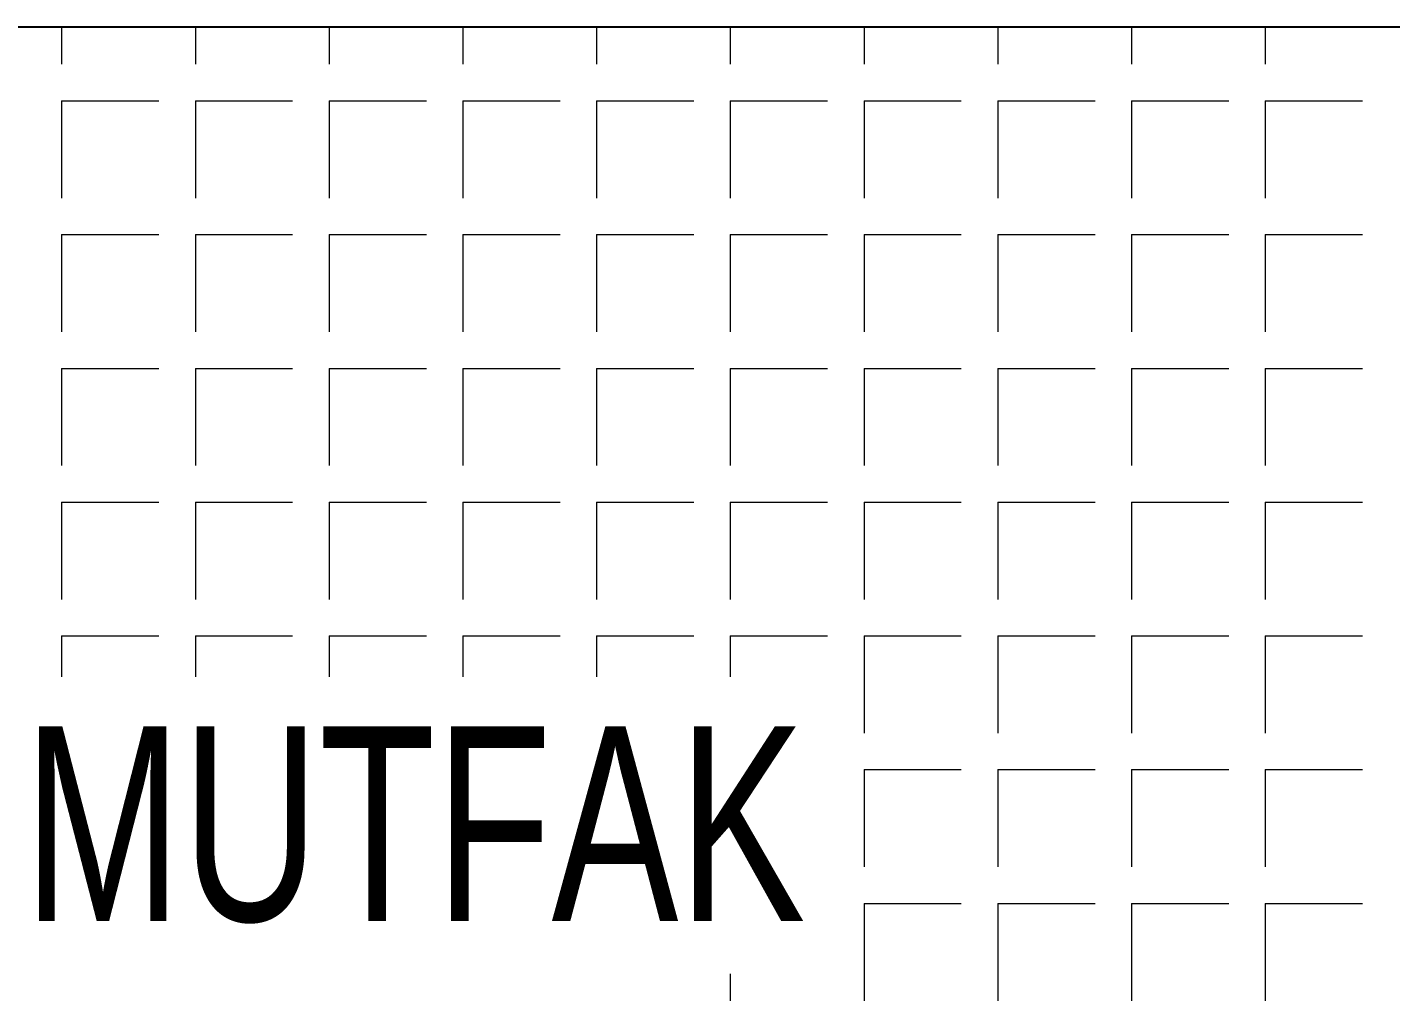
# Model space of a CAD drawing. Header units: inches. Extents: x -7543 to -822, y 102837 to 190349.
# Drawn here: x -831.61082 to -831.58278, y 102836.93042 to 102836.95043 of the extents above; entities that cross this region are included whole.
import ezdxf

# ---------------------------------------------------------------- set-up
doc = ezdxf.new("R2010")
doc.units = ezdxf.units.IN
doc.header["$MEASUREMENT"] = 0
doc.layers.add('İZ DÜŞÜM', color=253, linetype='Continuous', lineweight=20)
doc.layers.add('YAZI', color=7, linetype='Continuous', lineweight=25)
doc.layers.add('TEFRİŞ', color=7, linetype='Continuous', lineweight=25, true_color=0x78462c)
doc.styles.add('arıal', font='arial.ttf', dxfattribs={"width": 0.7})

msp = doc.modelspace()

# ---------------------------------------------------------------- linework, layer by layer
at = {"layer": 'İZ DÜŞÜM'}
for p, q in [((-831.610109, 102836.950431), (-831.610109, 102836.949669)), ((-831.607359, 102836.950431), (-831.607359, 102836.949669)), ((-831.604609, 102836.950431), (-831.604609, 102836.949669)), ((-831.601859, 102836.950431), (-831.601859, 102836.949669)), ((-831.599109, 102836.950431), (-831.599109, 102836.949669)), ((-831.596359, 102836.950431), (-831.596359, 102836.949669)), ((-831.593609, 102836.950431), (-831.593609, 102836.949669)), ((-831.590859, 102836.950431), (-831.590859, 102836.949669)), ((-831.588109, 102836.950431), (-831.588109, 102836.949669)), ((-831.585359, 102836.950431), (-831.585359, 102836.949669)), ((-831.610109, 102836.948919), (-831.610109, 102836.946919)), ((-831.610109, 102836.948919), (-831.608109, 102836.948919)), ((-831.607359, 102836.948919), (-831.607359, 102836.946919)), ((-831.607359, 102836.948919), (-831.605359, 102836.948919)), ((-831.604609, 102836.948919), (-831.604609, 102836.946919)), ((-831.604609, 102836.948919), (-831.602609, 102836.948919)), ((-831.601859, 102836.948919), (-831.601859, 102836.946919)), ((-831.601859, 102836.948919), (-831.599859, 102836.948919)), ((-831.599109, 102836.948919), (-831.599109, 102836.946919)), ((-831.599109, 102836.948919), (-831.597109, 102836.948919)), ((-831.596359, 102836.948919), (-831.596359, 102836.946919)), ((-831.596359, 102836.948919), (-831.594359, 102836.948919)), ((-831.593609, 102836.948919), (-831.593609, 102836.946919)), ((-831.593609, 102836.948919), (-831.591609, 102836.948919)), ((-831.590859, 102836.948919), (-831.590859, 102836.946919)), ((-831.590859, 102836.948919), (-831.588859, 102836.948919)), ((-831.588109, 102836.948919), (-831.588109, 102836.946919)), ((-831.588109, 102836.948919), (-831.586109, 102836.948919)), ((-831.585359, 102836.948919), (-831.585359, 102836.946919)), ((-831.585359, 102836.948919), (-831.583359, 102836.948919)), ((-831.610109, 102836.946169), (-831.610109, 102836.944169)), ((-831.610109, 102836.946169), (-831.608109, 102836.946169)), ((-831.607359, 102836.946169), (-831.607359, 102836.944169)), ((-831.607359, 102836.946169), (-831.605359, 102836.946169)), ((-831.604609, 102836.946169), (-831.604609, 102836.944169)), ((-831.604609, 102836.946169), (-831.602609, 102836.946169)), ((-831.601859, 102836.946169), (-831.601859, 102836.944169)), ((-831.601859, 102836.946169), (-831.599859, 102836.946169)), ((-831.599109, 102836.946169), (-831.599109, 102836.944169)), ((-831.599109, 102836.946169), (-831.597109, 102836.946169)), ((-831.596359, 102836.946169), (-831.596359, 102836.944169)), ((-831.596359, 102836.946169), (-831.594359, 102836.946169)), ((-831.593609, 102836.946169), (-831.593609, 102836.944169)), ((-831.593609, 102836.946169), (-831.591609, 102836.946169)), ((-831.590859, 102836.946169), (-831.590859, 102836.944169)), ((-831.590859, 102836.946169), (-831.588859, 102836.946169)), ((-831.588109, 102836.946169), (-831.588109, 102836.944169)), ((-831.588109, 102836.946169), (-831.586109, 102836.946169)), ((-831.585359, 102836.946169), (-831.585359, 102836.944169)), ((-831.585359, 102836.946169), (-831.583359, 102836.946169)), ((-831.610109, 102836.943419), (-831.610109, 102836.941419)), ((-831.610109, 102836.943419), (-831.608109, 102836.943419)), ((-831.607359, 102836.943419), (-831.607359, 102836.941419)), ((-831.607359, 102836.943419), (-831.605359, 102836.943419)), ((-831.604609, 102836.943419), (-831.604609, 102836.941419)), ((-831.604609, 102836.943419), (-831.602609, 102836.943419)), ((-831.601859, 102836.943419), (-831.601859, 102836.941419)), ((-831.601859, 102836.943419), (-831.599859, 102836.943419)), ((-831.599109, 102836.943419), (-831.599109, 102836.941419)), ((-831.599109, 102836.943419), (-831.597109, 102836.943419)), ((-831.596359, 102836.943419), (-831.596359, 102836.941419)), ((-831.596359, 102836.943419), (-831.594359, 102836.943419)), ((-831.593609, 102836.943419), (-831.593609, 102836.941419)), ((-831.593609, 102836.943419), (-831.591609, 102836.943419)), ((-831.590859, 102836.943419), (-831.590859, 102836.941419)), ((-831.590859, 102836.943419), (-831.588859, 102836.943419)), ((-831.588109, 102836.943419), (-831.588109, 102836.941419)), ((-831.588109, 102836.943419), (-831.586109, 102836.943419)), ((-831.585359, 102836.943419), (-831.585359, 102836.941419)), ((-831.585359, 102836.943419), (-831.583359, 102836.943419)), ((-831.610109, 102836.940669), (-831.610109, 102836.938669)), ((-831.610109, 102836.940669), (-831.608109, 102836.940669)), ((-831.607359, 102836.940669), (-831.607359, 102836.938669)), ((-831.607359, 102836.940669), (-831.605359, 102836.940669)), ((-831.604609, 102836.940669), (-831.604609, 102836.938669)), ((-831.604609, 102836.940669), (-831.602609, 102836.940669)), ((-831.601859, 102836.940669), (-831.601859, 102836.938669)), ((-831.601859, 102836.940669), (-831.599859, 102836.940669)), ((-831.599109, 102836.940669), (-831.599109, 102836.938669)), ((-831.599109, 102836.940669), (-831.597109, 102836.940669)), ((-831.596359, 102836.940669), (-831.596359, 102836.938669)), ((-831.596359, 102836.940669), (-831.594359, 102836.940669)), ((-831.593609, 102836.940669), (-831.593609, 102836.938669)), ((-831.593609, 102836.940669), (-831.591609, 102836.940669)), ((-831.590859, 102836.940669), (-831.590859, 102836.938669)), ((-831.590859, 102836.940669), (-831.588859, 102836.940669)), ((-831.588109, 102836.940669), (-831.588109, 102836.938669)), ((-831.588109, 102836.940669), (-831.586109, 102836.940669)), ((-831.585359, 102836.940669), (-831.585359, 102836.938669)), ((-831.585359, 102836.940669), (-831.583359, 102836.940669)), ((-831.610109, 102836.937919), (-831.610109, 102836.937075)), ((-831.610109, 102836.937919), (-831.608109, 102836.937919)), ((-831.607359, 102836.937919), (-831.607359, 102836.937075)), ((-831.607359, 102836.937919), (-831.605359, 102836.937919)), ((-831.604609, 102836.937919), (-831.604609, 102836.937075)), ((-831.604609, 102836.937919), (-831.602609, 102836.937919)), ((-831.601859, 102836.937919), (-831.601859, 102836.937075)), ((-831.601859, 102836.937919), (-831.599859, 102836.937919)), ((-831.599109, 102836.937919), (-831.599109, 102836.937075)), ((-831.599109, 102836.937919), (-831.597109, 102836.937919)), ((-831.596359, 102836.937919), (-831.596359, 102836.937075)), ((-831.596359, 102836.937919), (-831.594359, 102836.937919)), ((-831.593609, 102836.937919), (-831.593609, 102836.935919)), ((-831.593609, 102836.937919), (-831.591609, 102836.937919)), ((-831.590859, 102836.937919), (-831.590859, 102836.935919)), ((-831.590859, 102836.937919), (-831.588859, 102836.937919)), ((-831.588109, 102836.937919), (-831.588109, 102836.935919)), ((-831.588109, 102836.937919), (-831.586109, 102836.937919)), ((-831.585359, 102836.937919), (-831.585359, 102836.935919)), ((-831.585359, 102836.937919), (-831.583359, 102836.937919)), ((-831.593609, 102836.935169), (-831.593609, 102836.933169)), ((-831.593609, 102836.935169), (-831.591609, 102836.935169)), ((-831.590859, 102836.935169), (-831.590859, 102836.933169)), ((-831.590859, 102836.935169), (-831.588859, 102836.935169)), ((-831.588109, 102836.935169), (-831.588109, 102836.933169)), ((-831.588109, 102836.935169), (-831.586109, 102836.935169)), ((-831.585359, 102836.935169), (-831.585359, 102836.933169)), ((-831.585359, 102836.935169), (-831.583359, 102836.935169)), ((-831.593609, 102836.932419), (-831.593609, 102836.930419)), ((-831.593609, 102836.932419), (-831.591609, 102836.932419)), ((-831.590859, 102836.932419), (-831.590859, 102836.930419)), ((-831.590859, 102836.932419), (-831.588859, 102836.932419)), ((-831.588109, 102836.932419), (-831.588109, 102836.930419)), ((-831.588109, 102836.932419), (-831.586109, 102836.932419)), ((-831.585359, 102836.932419), (-831.585359, 102836.930419)), ((-831.585359, 102836.932419), (-831.583359, 102836.932419)), ((-831.596359, 102836.930973), (-831.596359, 102836.930419))]:
    msp.add_line(p, q, dxfattribs=at)
at = {"layer": 'TEFRİŞ'}
msp.add_line((-831.579428, 102836.950431), (-831.643877, 102836.950431), dxfattribs=at)

# ---------------------------------------------------------------- texts
at = {"layer": 'YAZI', "style": 'arıal', "width": 0.7}
msp.add_text('MUTFAK', height=0.004, dxfattribs=at).set_placement((-831.610895, 102836.932058))

doc.saveas('drawing.dxf')
